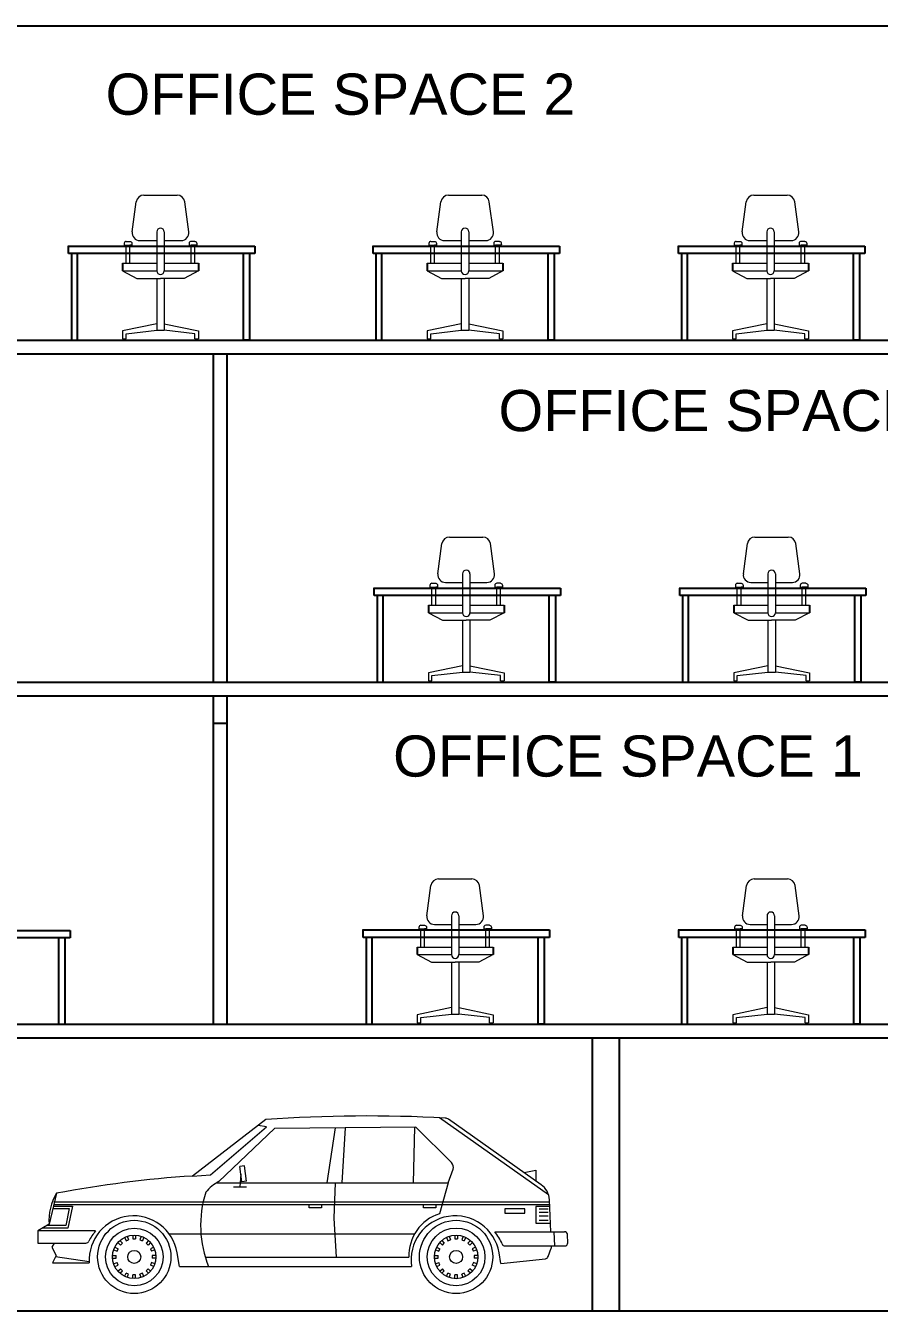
# Model space of a CAD drawing. Header units: millimetres. Extents: x 587797 to 2274247, y 1711 to 439204.
# Drawn here: x 897173 to 906532, y 278373 to 292473 of the extents above; entities that cross this region are included whole.
import ezdxf

# ---------------------------------------------------------------- set-up
doc = ezdxf.new("R2010")
doc.units = ezdxf.units.MM
doc.layers.add('finiture', color=7, linetype='Continuous', lineweight=20)
doc.styles.get("Standard").update_dxf_attribs({"font": 'arial.ttf'})

msp = doc.modelspace()

# ---------------------------------------------------------------- linework, layer by layer
for p, q in [((886650.089, 292472.571, 1025.827), (911635.96, 292472.571, 1025.827)), ((897635.282, 290055.093, 1025.827), (899684.97, 290055.093, 1025.827)), ((897642.752, 289973.338, 1025.827), (897642.752, 290055.093, 1025.827)), ((899684.97, 290055.093, 1025.827), (899684.97, 289973.338, 1025.827)), ((900975.031, 290055.093, 1025.827), (903024.719, 290055.093, 1025.827)), ((900982.501, 289973.338, 1025.827), (900982.501, 290055.093, 1025.827)), ((903024.719, 290055.093, 1025.827), (903024.719, 289973.338, 1025.827)), ((904323.905, 290055.093, 1025.827), (906373.594, 290055.093, 1025.827)), ((904331.375, 289973.338, 1025.827), (904331.375, 290055.093, 1025.827)), ((906373.594, 290055.093, 1025.827), (906373.594, 289973.338, 1025.827)), ((899684.97, 289973.338, 1025.827), (897642.752, 289973.338, 1025.827)), ((897673.079, 289973.338, 1025.827), (897673.079, 289022.571, 1025.827)), ((897739.064, 289022.571, 1025.827), (897739.064, 289973.338, 1025.827)), ((899562.13, 289022.571, 1025.827), (899562.13, 289973.338, 1025.827)), ((899628.115, 289973.338, 1025.827), (899628.115, 289022.571, 1025.827)), ((903024.719, 289973.338, 1025.827), (900982.501, 289973.338, 1025.827)), ((901012.828, 289973.338, 1025.827), (901012.828, 289022.571, 1025.827)), ((901078.813, 289022.571, 1025.827), (901078.813, 289973.338, 1025.827)), ((902901.879, 289022.571, 1025.827), (902901.879, 289973.338, 1025.827)), ((902967.864, 289973.338, 1025.827), (902967.864, 289022.571, 1025.827)), ((906373.594, 289973.338, 1025.827), (904331.375, 289973.338, 1025.827)), ((904361.703, 289973.338, 1025.827), (904361.703, 289022.571, 1025.827)), ((904427.688, 289022.571, 1025.827), (904427.688, 289973.338, 1025.827)), ((906250.754, 289022.571, 1025.827), (906250.754, 289973.338, 1025.827)), ((906316.739, 289973.338, 1025.827), (906316.739, 289022.571, 1025.827)), ((898235.596, 289867.098, 442.155), (898235.596, 289784.097, 442.155)), ((899065.597, 289867.098, 442.155), (899065.597, 289784.097, 442.155)), ((901575.345, 289867.098, 442.155), (901575.345, 289784.097, 442.155)), ((902405.347, 289867.098, 442.155), (902405.347, 289784.097, 442.155)), ((904924.22, 289867.098, 442.155), (904924.22, 289784.097, 442.155)), ((905754.221, 289867.098, 442.155), (905754.221, 289784.097, 442.155)), ((886650.089, 289022.571, 1025.827), (911635.96, 289022.571, 1025.827)), ((897673.079, 289022.571, 1025.827), (897673.079, 289022.571, 1025.827)), ((897673.079, 289022.571, 1025.827), (897739.064, 289022.571, 1025.827)), ((899628.115, 289022.571, 1025.827), (899562.13, 289022.571, 1025.827)), ((899628.115, 289022.571, 1025.827), (899628.115, 289022.571, 1025.827)), ((901012.828, 289022.571, 1025.827), (901012.828, 289022.571, 1025.827)), ((901012.828, 289022.571, 1025.827), (901078.813, 289022.571, 1025.827)), ((902967.864, 289022.571, 1025.827), (902901.879, 289022.571, 1025.827)), ((902967.864, 289022.571, 1025.827), (902967.864, 289022.571, 1025.827)), ((904361.703, 289022.571, 1025.827), (904361.703, 289022.571, 1025.827)), ((904361.703, 289022.571, 1025.827), (904427.688, 289022.571, 1025.827)), ((906316.739, 289022.571, 1025.827), (906250.754, 289022.571, 1025.827)), ((906316.739, 289022.571, 1025.827), (906316.739, 289022.571, 1025.827)), ((886650.089, 288872.571, 1025.827), (911635.96, 288872.571, 1025.827)), ((899231.645, 285272.571, 1025.827), (899231.645, 288872.571, 1025.827)), ((899381.645, 285272.571, 1025.827), (899381.645, 288872.571, 1025.827)), ((900987.176, 286305.093, 1025.827), (903036.864, 286305.093, 1025.827)), ((900994.646, 286223.338, 1025.827), (900994.646, 286305.093, 1025.827)), ((903036.864, 286305.093, 1025.827), (903036.864, 286223.338, 1025.827)), ((904336.051, 286305.093, 1025.827), (906385.739, 286305.093, 1025.827)), ((904343.521, 286223.338, 1025.827), (904343.521, 286305.093, 1025.827)), ((906385.739, 286305.093, 1025.827), (906385.739, 286223.338, 1025.827)), ((903036.864, 286223.338, 1025.827), (900994.646, 286223.338, 1025.827)), ((901024.973, 286223.338, 1025.827), (901024.973, 285272.571, 1025.827)), ((901090.958, 285272.571, 1025.827), (901090.958, 286223.338, 1025.827)), ((901587.491, 286117.098, 442.155), (901587.491, 286034.097, 442.155)), ((902417.492, 286117.098, 442.155), (902417.492, 286034.097, 442.155)), ((902914.024, 285272.571, 1025.827), (902914.024, 286223.338, 1025.827)), ((902980.009, 286223.338, 1025.827), (902980.009, 285272.571, 1025.827)), ((906385.739, 286223.338, 1025.827), (904343.521, 286223.338, 1025.827)), ((904373.848, 286223.338, 1025.827), (904373.848, 285272.571, 1025.827)), ((904439.833, 285272.571, 1025.827), (904439.833, 286223.338, 1025.827)), ((904936.365, 286117.098, 442.155), (904936.365, 286034.097, 442.155)), ((905766.367, 286117.098, 442.155), (905766.367, 286034.097, 442.155)), ((906262.899, 285272.571, 1025.827), (906262.899, 286223.338, 1025.827)), ((906328.884, 286223.338, 1025.827), (906328.884, 285272.571, 1025.827)), ((886650.089, 285272.571, 1025.827), (911635.96, 285272.571, 1025.827)), ((901024.973, 285272.571, 1025.827), (901024.973, 285272.571, 1025.827)), ((901024.973, 285272.571, 1025.827), (901090.958, 285272.571, 1025.827)), ((902980.009, 285272.571, 1025.827), (902914.024, 285272.571, 1025.827)), ((902980.009, 285272.571, 1025.827), (902980.009, 285272.571, 1025.827)), ((904373.848, 285272.571, 1025.827), (904373.848, 285272.571, 1025.827)), ((904373.848, 285272.571, 1025.827), (904439.833, 285272.571, 1025.827)), ((906328.884, 285272.571, 1025.827), (906262.899, 285272.571, 1025.827)), ((906328.884, 285272.571, 1025.827), (906328.884, 285272.571, 1025.827)), ((896635.96, 285122.571, 1025.827), (911635.96, 285122.571, 1025.827)), ((899231.645, 281522.571, 1025.827), (899231.645, 285122.571, 1025.827)), ((899381.645, 281522.571, 1025.827), (899381.645, 285122.571, 1025.827)), ((899231.645, 284822.571, 1025.827), (899381.645, 284822.571, 1025.827)), ((895609.23, 282550.265, 583.672), (897658.919, 282550.265, 583.672)), ((897658.919, 282468.509, 583.672), (895616.7, 282468.509, 583.672)), ((897536.079, 281517.743, 583.672), (897536.079, 282468.509, 583.672)), ((897602.064, 282468.509, 583.672), (897602.064, 281517.743, 583.672)), ((897658.919, 282550.265, 583.672), (897658.919, 282468.509, 583.672)), ((900866.102, 282555.093, 1025.827), (902915.791, 282555.093, 1025.827)), ((900873.572, 282473.338, 1025.827), (900873.572, 282555.093, 1025.827)), ((902915.791, 282473.338, 1025.827), (900873.572, 282473.338, 1025.827)), ((900903.899, 282473.338, 1025.827), (900903.899, 281522.571, 1025.827)), ((900969.885, 281522.571, 1025.827), (900969.885, 282473.338, 1025.827)), ((902792.95, 281522.571, 1025.827), (902792.95, 282473.338, 1025.827)), ((902858.935, 282473.338, 1025.827), (902858.935, 281522.571, 1025.827)), ((902915.791, 282555.093, 1025.827), (902915.791, 282473.338, 1025.827)), ((904327.027, 282555.093, 1025.827), (906376.716, 282555.093, 1025.827)), ((904334.497, 282473.338, 1025.827), (904334.497, 282555.093, 1025.827)), ((906376.716, 282473.338, 1025.827), (904334.497, 282473.338, 1025.827)), ((904364.825, 282473.338, 1025.827), (904364.825, 281522.571, 1025.827)), ((904430.81, 281522.571, 1025.827), (904430.81, 282473.338, 1025.827)), ((906253.875, 281522.571, 1025.827), (906253.875, 282473.338, 1025.827)), ((906319.861, 282473.338, 1025.827), (906319.861, 281522.571, 1025.827)), ((906376.716, 282555.093, 1025.827), (906376.716, 282473.338, 1025.827)), ((901466.417, 282367.098, 442.155), (901466.417, 282284.097, 442.155)), ((902296.418, 282367.098, 442.155), (902296.418, 282284.097, 442.155)), ((904927.342, 282367.098, 442.155), (904927.342, 282284.097, 442.155)), ((905757.343, 282367.098, 442.155), (905757.343, 282284.097, 442.155)), ((863015.96, 281522.571, 1025.827), (954555.96, 281522.571, 1025.827)), ((897602.064, 281517.743, 583.672), (897536.079, 281517.743, 583.672)), ((897602.064, 281517.743, 583.672), (897602.064, 281517.743, 583.672)), ((900903.899, 281522.571, 1025.827), (900903.899, 281522.571, 1025.827)), ((900903.899, 281522.571, 1025.827), (900969.885, 281522.571, 1025.827)), ((902858.935, 281522.571, 1025.827), (902792.95, 281522.571, 1025.827)), ((902858.935, 281522.571, 1025.827), (902858.935, 281522.571, 1025.827)), ((904364.825, 281522.571, 1025.827), (904364.825, 281522.571, 1025.827)), ((904364.825, 281522.571, 1025.827), (904430.81, 281522.571, 1025.827)), ((906319.861, 281522.571, 1025.827), (906253.875, 281522.571, 1025.827)), ((906319.861, 281522.571, 1025.827), (906319.861, 281522.571, 1025.827)), ((896684.062, 281372.571, 1025.827), (924384.062, 281372.571, 1025.827)), ((896684.062, 281372.571, 1025.827), (924384.062, 281372.571, 1025.827)), ((903384.062, 281372.571), (903384.062, 278372.571, 1025.827)), ((903684.062, 278372.571, 1025.827), (903684.062, 281372.571)), ((954785.96, 278372.571, 1025.827), (862704.517, 278372.571, 1025.827))]:
    msp.add_line(p, q)
at = {"layer": 'finiture', "linetype": 'Continuous'}
for p, q in [((898467.331, 290614.099, 442.155), (898833.862, 290614.099, 442.155)), ((901807.081, 290614.099, 442.155), (902173.611, 290614.099, 442.155)), ((905155.955, 290614.099, 442.155), (905522.486, 290614.099, 442.155)), ((898340.706, 290210.09, 442.155), (898385.062, 290542.09, 442.155)), ((898960.488, 290210.09, 442.155), (898916.131, 290542.09, 442.155)), ((901680.455, 290210.09, 442.155), (901724.811, 290542.09, 442.155)), ((902300.237, 290210.09, 442.155), (902255.88, 290542.09, 442.155)), ((905029.33, 290210.09, 442.155), (905073.686, 290542.09, 442.155)), ((905649.112, 290210.09, 442.155), (905604.755, 290542.09, 442.155)), ((898609.097, 290210.09, 442.155), (898609.097, 289784.097, 442.155)), ((898692.097, 290210.09, 442.155), (898692.097, 289784.097, 442.155)), ((901948.846, 290210.09, 442.155), (901948.846, 289784.097, 442.155)), ((902031.846, 290210.09, 442.155), (902031.846, 289784.097, 442.155)), ((905297.721, 290210.09, 442.155), (905297.721, 289784.097, 442.155)), ((905380.721, 290210.09, 442.155), (905380.721, 289784.097, 442.155)), ((898253.376, 290065.838, 442.155), (898315.853, 290065.838, 442.155)), ((898274.353, 290107.339, 442.155), (898315.853, 290107.339, 442.155)), ((898274.353, 289867.098, 442.155), (898274.353, 290065.838, 442.155)), ((898315.853, 289867.098, 442.155), (898315.853, 290065.838, 442.155)), ((898336.829, 290065.838, 442.155), (898315.853, 290065.838, 442.155)), ((898422.975, 290116.098, 442.155), (898609.097, 290116.098, 442.155)), ((898692.097, 290116.098, 442.155), (898878.219, 290116.098, 442.155)), ((898964.364, 290065.838, 442.155), (898985.341, 290065.838, 442.155)), ((899026.841, 290107.339, 442.155), (898985.341, 290107.339, 442.155)), ((899047.818, 290065.838, 442.155), (898985.341, 290065.838, 442.155)), ((898985.341, 289867.098, 442.155), (898985.341, 290065.838, 442.155)), ((899026.841, 289867.098, 442.155), (899026.841, 290065.838, 442.155)), ((901593.125, 290065.838, 442.155), (901655.602, 290065.838, 442.155)), ((901614.102, 290107.339, 442.155), (901655.602, 290107.339, 442.155)), ((901614.102, 289867.098, 442.155), (901614.102, 290065.838, 442.155)), ((901655.602, 289867.098, 442.155), (901655.602, 290065.838, 442.155)), ((901676.579, 290065.838, 442.155), (901655.602, 290065.838, 442.155)), ((901762.724, 290116.098, 442.155), (901948.846, 290116.098, 442.155)), ((902031.846, 290116.098, 442.155), (902217.968, 290116.098, 442.155)), ((902304.113, 290065.838, 442.155), (902325.09, 290065.838, 442.155)), ((902366.59, 290107.339, 442.155), (902325.09, 290107.339, 442.155)), ((902387.567, 290065.838, 442.155), (902325.09, 290065.838, 442.155)), ((902325.09, 289867.098, 442.155), (902325.09, 290065.838, 442.155)), ((902366.59, 289867.098, 442.155), (902366.59, 290065.838, 442.155)), ((904942, 290065.838, 442.155), (905004.476, 290065.838, 442.155)), ((904962.976, 290107.339, 442.155), (905004.476, 290107.339, 442.155)), ((904962.976, 289867.098, 442.155), (904962.976, 290065.838, 442.155)), ((905004.476, 289867.098, 442.155), (905004.476, 290065.838, 442.155)), ((905025.453, 290065.838, 442.155), (905004.476, 290065.838, 442.155)), ((905111.599, 290116.098, 442.155), (905297.721, 290116.098, 442.155)), ((905380.721, 290116.098, 442.155), (905566.843, 290116.098, 442.155)), ((905652.988, 290065.838, 442.155), (905673.965, 290065.838, 442.155)), ((905715.465, 290107.339, 442.155), (905673.965, 290107.339, 442.155)), ((905736.442, 290065.838, 442.155), (905673.965, 290065.838, 442.155)), ((905673.965, 289867.098, 442.155), (905673.965, 290065.838, 442.155)), ((905715.465, 289867.098, 442.155), (905715.465, 290065.838, 442.155)), ((898235.596, 289867.098, 442.155), (898609.097, 289867.098, 442.155)), ((898235.596, 289784.097, 442.155), (898392.014, 289701.666, 442.155)), ((898235.596, 289784.097, 442.155), (898609.097, 289784.097, 442.155)), ((898692.097, 289867.098, 442.155), (899065.597, 289867.098, 442.155)), ((898692.097, 289784.097, 442.155), (899065.597, 289784.097, 442.155)), ((899065.597, 289784.097, 442.155), (898909.179, 289701.666, 442.155)), ((901575.345, 289867.098, 442.155), (901948.846, 289867.098, 442.155)), ((901575.345, 289784.097, 442.155), (901731.763, 289701.666, 442.155)), ((901575.345, 289784.097, 442.155), (901948.846, 289784.097, 442.155)), ((902031.846, 289867.098, 442.155), (902405.347, 289867.098, 442.155)), ((902031.846, 289784.097, 442.155), (902405.347, 289784.097, 442.155)), ((902405.347, 289784.097, 442.155), (902248.928, 289701.666, 442.155)), ((904924.22, 289867.098, 442.155), (905297.721, 289867.098, 442.155)), ((904924.22, 289784.097, 442.155), (905080.638, 289701.666, 442.155)), ((904924.22, 289784.097, 442.155), (905297.721, 289784.097, 442.155)), ((905380.721, 289867.098, 442.155), (905754.221, 289867.098, 442.155)), ((905380.721, 289784.097, 442.155), (905754.221, 289784.097, 442.155)), ((905754.221, 289784.097, 442.155), (905597.803, 289701.666, 442.155)), ((898392.014, 289701.666, 442.155), (898650.597, 289701.666, 442.155)), ((898609.097, 289701.666, 442.155), (898609.097, 289131.77, 442.155)), ((898909.179, 289701.666, 442.155), (898650.597, 289701.666, 442.155)), ((898692.097, 289701.666, 442.155), (898692.097, 289131.77, 442.155)), ((901731.763, 289701.666, 442.155), (901990.346, 289701.666, 442.155)), ((901948.846, 289701.666, 442.155), (901948.846, 289131.77, 442.155)), ((902248.928, 289701.666, 442.155), (901990.346, 289701.666, 442.155)), ((902031.846, 289701.666, 442.155), (902031.846, 289131.77, 442.155)), ((905080.638, 289701.666, 442.155), (905339.221, 289701.666, 442.155)), ((905297.721, 289701.666, 442.155), (905297.721, 289131.77, 442.155)), ((905597.803, 289701.666, 442.155), (905339.221, 289701.666, 442.155)), ((905380.721, 289701.666, 442.155), (905380.721, 289131.77, 442.155)), ((898609.097, 289203.44, 442.155), (898235.596, 289125.255, 442.155)), ((898692.097, 289203.44, 442.155), (899065.597, 289125.255, 442.155)), ((901948.846, 289203.44, 442.155), (901575.345, 289125.255, 442.155)), ((902031.846, 289203.44, 442.155), (902405.347, 289125.255, 442.155)), ((905297.721, 289203.44, 442.155), (904924.22, 289125.255, 442.155)), ((905380.721, 289203.44, 442.155), (905754.221, 289125.255, 442.155)), ((898235.596, 289125.255, 442.155), (898235.596, 289037.096, 442.155)), ((898273.549, 289094.85, 442.155), (898609.097, 289131.77, 442.155)), ((898273.549, 289037.096, 442.155), (898273.549, 289094.85, 442.155)), ((898609.097, 289131.77, 442.155), (898692.097, 289131.77, 442.155)), ((899027.645, 289094.85, 442.155), (898692.097, 289131.77, 442.155)), ((899027.645, 289037.096, 442.155), (899027.645, 289094.85, 442.155)), ((899065.597, 289125.255, 442.155), (899065.597, 289037.096, 442.155)), ((901575.345, 289125.255, 442.155), (901575.345, 289037.096, 442.155)), ((901613.298, 289094.85, 442.155), (901948.846, 289131.77, 442.155)), ((901613.298, 289037.096, 442.155), (901613.298, 289094.85, 442.155)), ((901948.846, 289131.77, 442.155), (902031.846, 289131.77, 442.155)), ((902367.394, 289094.85, 442.155), (902031.846, 289131.77, 442.155)), ((902367.394, 289037.096, 442.155), (902367.394, 289094.85, 442.155)), ((902405.347, 289125.255, 442.155), (902405.347, 289037.096, 442.155)), ((904924.22, 289125.255, 442.155), (904924.22, 289037.096, 442.155)), ((904962.173, 289094.85, 442.155), (905297.721, 289131.77, 442.155)), ((904962.173, 289037.096, 442.155), (904962.173, 289094.85, 442.155)), ((905297.721, 289131.77, 442.155), (905380.721, 289131.77, 442.155)), ((905716.269, 289094.85, 442.155), (905380.721, 289131.77, 442.155)), ((905716.269, 289037.096, 442.155), (905716.269, 289094.85, 442.155)), ((905754.221, 289125.255, 442.155), (905754.221, 289037.096, 442.155)), ((898235.596, 289037.096, 442.155), (898273.549, 289037.096, 442.155)), ((899027.645, 289037.096, 442.155), (899065.597, 289037.096, 442.155)), ((901575.345, 289037.096, 442.155), (901613.298, 289037.096, 442.155)), ((902367.394, 289037.096, 442.155), (902405.347, 289037.096, 442.155)), ((904924.22, 289037.096, 442.155), (904962.173, 289037.096, 442.155)), ((905716.269, 289037.096, 442.155), (905754.221, 289037.096, 442.155)), ((901819.226, 286864.099, 442.155), (902185.757, 286864.099, 442.155)), ((905168.101, 286864.099, 442.155), (905534.631, 286864.099, 442.155)), ((901692.6, 286460.09, 442.155), (901736.957, 286792.09, 442.155)), ((902312.382, 286460.09, 442.155), (902268.026, 286792.09, 442.155)), ((905041.475, 286460.09, 442.155), (905085.831, 286792.09, 442.155)), ((905661.257, 286460.09, 442.155), (905616.9, 286792.09, 442.155)), ((901960.991, 286460.09, 442.155), (901960.991, 286034.097, 442.155)), ((902043.991, 286460.09, 442.155), (902043.991, 286034.097, 442.155)), ((905309.866, 286460.09, 442.155), (905309.866, 286034.097, 442.155)), ((905392.866, 286460.09, 442.155), (905392.866, 286034.097, 442.155)), ((901605.27, 286315.838, 442.155), (901667.747, 286315.838, 442.155)), ((901626.247, 286357.339, 442.155), (901667.747, 286357.339, 442.155)), ((901626.247, 286117.098, 442.155), (901626.247, 286315.838, 442.155)), ((901667.747, 286117.098, 442.155), (901667.747, 286315.838, 442.155)), ((901688.724, 286315.838, 442.155), (901667.747, 286315.838, 442.155)), ((901774.869, 286366.098, 442.155), (901960.991, 286366.098, 442.155)), ((902043.991, 286366.098, 442.155), (902230.113, 286366.098, 442.155)), ((902316.259, 286315.838, 442.155), (902337.235, 286315.838, 442.155)), ((902378.735, 286357.339, 442.155), (902337.235, 286357.339, 442.155)), ((902399.712, 286315.838, 442.155), (902337.235, 286315.838, 442.155)), ((902337.235, 286117.098, 442.155), (902337.235, 286315.838, 442.155)), ((902378.735, 286117.098, 442.155), (902378.735, 286315.838, 442.155)), ((904954.145, 286315.838, 442.155), (905016.622, 286315.838, 442.155)), ((904975.122, 286357.339, 442.155), (905016.622, 286357.339, 442.155)), ((904975.122, 286117.098, 442.155), (904975.122, 286315.838, 442.155)), ((905016.622, 286117.098, 442.155), (905016.622, 286315.838, 442.155)), ((905037.599, 286315.838, 442.155), (905016.622, 286315.838, 442.155)), ((905123.744, 286366.098, 442.155), (905309.866, 286366.098, 442.155)), ((905392.866, 286366.098, 442.155), (905578.988, 286366.098, 442.155)), ((905665.133, 286315.838, 442.155), (905686.11, 286315.838, 442.155)), ((905727.61, 286357.339, 442.155), (905686.11, 286357.339, 442.155)), ((905748.587, 286315.838, 442.155), (905686.11, 286315.838, 442.155)), ((905686.11, 286117.098, 442.155), (905686.11, 286315.838, 442.155)), ((905727.61, 286117.098, 442.155), (905727.61, 286315.838, 442.155)), ((901587.491, 286117.098, 442.155), (901960.991, 286117.098, 442.155)), ((902043.991, 286117.098, 442.155), (902417.492, 286117.098, 442.155)), ((904936.365, 286117.098, 442.155), (905309.866, 286117.098, 442.155)), ((905392.866, 286117.098, 442.155), (905766.367, 286117.098, 442.155)), ((901587.491, 286034.097, 442.155), (901743.909, 285951.666, 442.155)), ((901587.491, 286034.097, 442.155), (901960.991, 286034.097, 442.155)), ((901743.909, 285951.666, 442.155), (902002.491, 285951.666, 442.155)), ((901960.991, 285951.666, 442.155), (901960.991, 285381.77, 442.155)), ((902261.074, 285951.666, 442.155), (902002.491, 285951.666, 442.155)), ((902043.991, 286034.097, 442.155), (902417.492, 286034.097, 442.155)), ((902043.991, 285951.666, 442.155), (902043.991, 285381.77, 442.155)), ((902417.492, 286034.097, 442.155), (902261.074, 285951.666, 442.155)), ((904936.365, 286034.097, 442.155), (905092.783, 285951.666, 442.155)), ((904936.365, 286034.097, 442.155), (905309.866, 286034.097, 442.155)), ((905092.783, 285951.666, 442.155), (905351.366, 285951.666, 442.155)), ((905309.866, 285951.666, 442.155), (905309.866, 285381.77, 442.155)), ((905609.948, 285951.666, 442.155), (905351.366, 285951.666, 442.155)), ((905392.866, 286034.097, 442.155), (905766.367, 286034.097, 442.155)), ((905392.866, 285951.666, 442.155), (905392.866, 285381.77, 442.155)), ((905766.367, 286034.097, 442.155), (905609.948, 285951.666, 442.155)), ((901960.991, 285453.44, 442.155), (901587.491, 285375.255, 442.155)), ((902043.991, 285453.44, 442.155), (902417.492, 285375.255, 442.155)), ((905309.866, 285453.44, 442.155), (904936.365, 285375.255, 442.155)), ((905392.866, 285453.44, 442.155), (905766.367, 285375.255, 442.155)), ((901587.491, 285375.255, 442.155), (901587.491, 285287.096, 442.155)), ((901587.491, 285287.096, 442.155), (901625.443, 285287.096, 442.155)), ((901625.443, 285344.85, 442.155), (901960.991, 285381.77, 442.155)), ((901625.443, 285287.096, 442.155), (901625.443, 285344.85, 442.155)), ((901960.991, 285381.77, 442.155), (902043.991, 285381.77, 442.155)), ((902379.539, 285344.85, 442.155), (902043.991, 285381.77, 442.155)), ((902379.539, 285287.096, 442.155), (902379.539, 285344.85, 442.155)), ((902379.539, 285287.096, 442.155), (902417.492, 285287.096, 442.155)), ((902417.492, 285375.255, 442.155), (902417.492, 285287.096, 442.155)), ((904936.365, 285375.255, 442.155), (904936.365, 285287.096, 442.155)), ((904936.365, 285287.096, 442.155), (904974.318, 285287.096, 442.155)), ((904974.318, 285344.85, 442.155), (905309.866, 285381.77, 442.155)), ((904974.318, 285287.096, 442.155), (904974.318, 285344.85, 442.155)), ((905309.866, 285381.77, 442.155), (905392.866, 285381.77, 442.155)), ((905728.414, 285344.85, 442.155), (905392.866, 285381.77, 442.155)), ((905728.414, 285287.096, 442.155), (905728.414, 285344.85, 442.155)), ((905728.414, 285287.096, 442.155), (905766.367, 285287.096, 442.155)), ((905766.367, 285375.255, 442.155), (905766.367, 285287.096, 442.155)), ((901571.526, 282710.09, 442.155), (901615.883, 283042.09, 442.155)), ((901698.152, 283114.099, 442.155), (902064.683, 283114.099, 442.155)), ((902191.308, 282710.09, 442.155), (902146.952, 283042.09, 442.155)), ((905032.451, 282710.09, 442.155), (905076.808, 283042.09, 442.155)), ((905159.077, 283114.099, 442.155), (905525.608, 283114.099, 442.155)), ((905652.234, 282710.09, 442.155), (905607.877, 283042.09, 442.155)), ((901839.917, 282710.09, 442.155), (901839.917, 282284.097, 442.155)), ((901922.918, 282710.09, 442.155), (901922.918, 282284.097, 442.155)), ((905300.842, 282710.09, 442.155), (905300.842, 282284.097, 442.155)), ((905383.843, 282710.09, 442.155), (905383.843, 282284.097, 442.155)), ((901484.196, 282565.838, 442.155), (901546.673, 282565.838, 442.155)), ((901505.173, 282607.339, 442.155), (901546.673, 282607.339, 442.155)), ((901505.173, 282367.098, 442.155), (901505.173, 282565.838, 442.155)), ((901546.673, 282367.098, 442.155), (901546.673, 282565.838, 442.155)), ((901567.65, 282565.838, 442.155), (901546.673, 282565.838, 442.155)), ((901653.796, 282616.098, 442.155), (901839.917, 282616.098, 442.155)), ((901922.918, 282616.098, 442.155), (902109.039, 282616.098, 442.155)), ((902195.185, 282565.838, 442.155), (902216.162, 282565.838, 442.155)), ((902257.662, 282607.339, 442.155), (902216.162, 282607.339, 442.155)), ((902278.638, 282565.838, 442.155), (902216.162, 282565.838, 442.155)), ((902216.162, 282367.098, 442.155), (902216.162, 282565.838, 442.155)), ((902257.662, 282367.098, 442.155), (902257.662, 282565.838, 442.155)), ((904945.121, 282565.838, 442.155), (905007.598, 282565.838, 442.155)), ((904966.098, 282607.339, 442.155), (905007.598, 282607.339, 442.155)), ((904966.098, 282367.098, 442.155), (904966.098, 282565.838, 442.155)), ((905007.598, 282367.098, 442.155), (905007.598, 282565.838, 442.155)), ((905028.575, 282565.838, 442.155), (905007.598, 282565.838, 442.155)), ((905114.721, 282616.098, 442.155), (905300.842, 282616.098, 442.155)), ((905383.843, 282616.098, 442.155), (905569.964, 282616.098, 442.155)), ((905656.11, 282565.838, 442.155), (905677.087, 282565.838, 442.155)), ((905718.587, 282607.339, 442.155), (905677.087, 282607.339, 442.155)), ((905739.564, 282565.838, 442.155), (905677.087, 282565.838, 442.155)), ((905677.087, 282367.098, 442.155), (905677.087, 282565.838, 442.155)), ((905718.587, 282367.098, 442.155), (905718.587, 282565.838, 442.155)), ((901466.417, 282367.098, 442.155), (901839.917, 282367.098, 442.155)), ((901466.417, 282284.097, 442.155), (901622.835, 282201.666, 442.155)), ((901466.417, 282284.097, 442.155), (901839.917, 282284.097, 442.155)), ((901922.918, 282367.098, 442.155), (902296.418, 282367.098, 442.155)), ((901922.918, 282284.097, 442.155), (902296.418, 282284.097, 442.155)), ((902296.418, 282284.097, 442.155), (902140, 282201.666, 442.155)), ((904927.342, 282367.098, 442.155), (905300.842, 282367.098, 442.155)), ((904927.342, 282284.097, 442.155), (905083.76, 282201.666, 442.155)), ((904927.342, 282284.097, 442.155), (905300.842, 282284.097, 442.155)), ((905383.843, 282367.098, 442.155), (905757.343, 282367.098, 442.155)), ((905383.843, 282284.097, 442.155), (905757.343, 282284.097, 442.155)), ((905757.343, 282284.097, 442.155), (905600.925, 282201.666, 442.155)), ((901622.835, 282201.666, 442.155), (901881.417, 282201.666, 442.155)), ((901839.917, 282201.666, 442.155), (901839.917, 281631.77, 442.155)), ((902140, 282201.666, 442.155), (901881.417, 282201.666, 442.155)), ((901922.918, 282201.666, 442.155), (901922.918, 281631.77, 442.155)), ((905083.76, 282201.666, 442.155), (905342.343, 282201.666, 442.155)), ((905300.842, 282201.666, 442.155), (905300.842, 281631.77, 442.155)), ((905600.925, 282201.666, 442.155), (905342.343, 282201.666, 442.155)), ((905383.843, 282201.666, 442.155), (905383.843, 281631.77, 442.155)), ((901839.917, 281703.44, 442.155), (901466.417, 281625.255, 442.155)), ((901466.417, 281625.255, 442.155), (901466.417, 281537.096, 442.155)), ((901504.369, 281594.85, 442.155), (901839.917, 281631.77, 442.155)), ((901504.369, 281537.096, 442.155), (901504.369, 281594.85, 442.155)), ((901839.917, 281631.77, 442.155), (901922.918, 281631.77, 442.155)), ((901922.918, 281703.44, 442.155), (902296.418, 281625.255, 442.155)), ((902258.466, 281594.85, 442.155), (901922.918, 281631.77, 442.155)), ((902258.466, 281537.096, 442.155), (902258.466, 281594.85, 442.155)), ((902296.418, 281625.255, 442.155), (902296.418, 281537.096, 442.155)), ((905300.842, 281703.44, 442.155), (904927.342, 281625.255, 442.155)), ((904927.342, 281625.255, 442.155), (904927.342, 281537.096, 442.155)), ((904965.294, 281594.85, 442.155), (905300.842, 281631.77, 442.155)), ((904965.294, 281537.096, 442.155), (904965.294, 281594.85, 442.155)), ((905300.842, 281631.77, 442.155), (905383.843, 281631.77, 442.155)), ((905383.843, 281703.44, 442.155), (905757.343, 281625.255, 442.155)), ((905719.391, 281594.85, 442.155), (905383.843, 281631.77, 442.155)), ((905719.391, 281537.096, 442.155), (905719.391, 281594.85, 442.155)), ((905757.343, 281625.255, 442.155), (905757.343, 281537.096, 442.155)), ((901466.417, 281537.096, 442.155), (901504.369, 281537.096, 442.155)), ((902258.466, 281537.096, 442.155), (902296.418, 281537.096, 442.155)), ((904927.342, 281537.096, 442.155), (904965.294, 281537.096, 442.155)), ((905719.391, 281537.096, 442.155), (905757.343, 281537.096, 442.155))]:
    msp.add_line(p, q, dxfattribs=at)
at = {"layer": 'finiture'}
for p, q in [((899805.576, 280474.823), (899002.211, 279856.214)), ((902905.139, 279649.722), (901709.656, 280495.255)), ((902824.281, 279761.01), (901809.641, 280478.735)), ((899198.27, 279870.995), (899811.662, 280396.138)), ((899899.476, 280377.445), (899290.866, 279795.353)), ((899811.662, 280396.138), (899720.805, 280409.615)), ((901450.562, 280391.356), (899899.476, 280377.445)), ((900566.338, 280383.531), (900475.047, 279781.877)), ((900676.323, 280384.401), (900637.633, 279781.877)), ((901435.346, 280391.356), (901420.566, 279781.877)), ((901840.941, 280004.02), (901450.562, 280391.356)), ((899572.131, 279968.807), (899519.529, 279961.852)), ((899542.135, 279794.049), (899519.529, 279961.852)), ((899594.301, 279801.005), (899572.131, 279968.807)), ((901806.598, 279781.877), (901857.896, 279930.117)), ((902636.916, 279893.6), (902764.29, 279921.423)), ((902764.29, 279921.423), (902764.724, 279803.178)), ((899002.211, 279856.214), (899198.27, 279870.995)), ((899266.956, 279781.877), (901806.598, 279781.877)), ((899530.832, 279877.95), (899522.138, 279737.101)), ((899594.301, 279801.005), (899542.135, 279794.049)), ((900566.773, 279781.877), (900549.819, 279394.106)), ((901806.598, 279781.877), (901708.786, 279442.36)), ((902764.724, 279809.265), (902764.724, 279809.265)), ((897510.682, 279666.676), (897429.824, 279327.158)), ((899451.713, 279737.101), (899592.562, 279737.101)), ((897471.557, 279501.482), (897649.358, 279501.482)), ((897477.208, 279525.391), (897684.136, 279525.391)), ((897481.99, 279571.472), (902915.573, 279571.472)), ((897481.99, 279545.389), (902916.877, 279545.389)), ((897649.358, 279501.482), (897611.537, 279314.552)), ((897684.136, 279525.391), (897635.881, 279283.252)), ((900281.596, 279505.829), (900281.596, 279545.389)), ((900414.186, 279505.829), (900281.596, 279505.829)), ((900414.186, 279545.389), (900414.186, 279505.829)), ((901535.767, 279505.829), (901535.767, 279545.389)), ((901667.922, 279505.829), (901535.767, 279505.829)), ((901667.922, 279545.389), (901667.922, 279505.829)), ((902645.611, 279494.961), (902427.815, 279494.961)), ((902427.815, 279494.961), (902427.815, 279448.446)), ((902646.045, 279448.446), (902645.611, 279494.961)), ((902766.463, 279522.783), (902766.463, 279340.635)), ((902917.746, 279522.783), (902766.463, 279522.783)), ((902800.806, 279494.961), (902900.792, 279494.961)), ((902929.918, 279245.431), (902914.269, 279596.251)), ((897429.824, 279327.158), (897305.928, 279253.256)), ((900549.819, 279394.106), (900575.902, 278964.601)), ((902427.815, 279448.446), (902646.045, 279448.446)), ((902766.463, 279340.635), (902926.006, 279340.635)), ((902800.806, 279458.879), (902900.792, 279458.879)), ((902800.806, 279418.45), (902900.792, 279418.45)), ((902800.806, 279372.804), (902900.792, 279372.804)), ((897939.317, 279253.256), (897305.928, 279253.256)), ((897305.928, 279253.256), (897305.928, 279120.666)), ((897635.881, 279283.252), (897356.79, 279283.252)), ((897611.537, 279314.552), (897408.957, 279314.552)), ((898257.533, 279183.7), (898272.748, 279146.749)), ((898285.355, 279195.003), (898300.57, 279158.052)), ((898347.52, 279207.61), (898347.52, 279167.616)), ((898377.951, 279207.61), (898377.951, 279167.616)), ((898440.116, 279195.003), (898424.466, 279158.052)), ((898467.938, 279183.7), (898452.723, 279146.749)), ((898744.421, 279223.695), (901438.389, 279223.695)), ((901786.601, 279183.7), (901801.817, 279146.749)), ((901814.423, 279195.003), (901830.073, 279158.052)), ((901876.589, 279207.61), (901876.589, 279167.616)), ((901907.019, 279207.61), (901907.019, 279167.616)), ((901969.184, 279195.003), (901953.969, 279158.052)), ((901997.006, 279183.7), (901981.791, 279146.749)), ((902316.092, 279245.431), (903079.028, 279245.431)), ((902973.391, 279088.931), (902966.435, 279245.431)), ((903116.414, 279125.013), (903114.675, 279210.218)), ((897305.928, 279120.666), (897833.68, 279120.666)), ((897482.86, 279120.666), (897458.515, 279075.455)), ((897458.515, 279075.455), (897505.9, 278984.598)), ((898136.681, 279046.328), (898173.632, 279031.113)), ((898148.418, 279074.151), (898185.369, 279058.935)), ((898173.632, 279031.113), (898185.369, 279058.935)), ((898183.63, 279127.187), (898211.887, 279098.93)), ((898204.932, 279148.488), (898233.189, 279120.231)), ((898211.887, 279098.93), (898233.189, 279120.231)), ((898272.748, 279146.749), (898300.57, 279158.052)), ((898347.52, 279167.616), (898377.951, 279167.616)), ((898424.466, 279158.052), (898452.723, 279146.749)), ((898520.539, 279148.488), (898492.283, 279120.231)), ((898492.283, 279120.231), (898513.584, 279098.93)), ((898541.841, 279127.187), (898513.584, 279098.93)), ((898577.053, 279074.151), (898540.102, 279058.935)), ((898540.102, 279058.935), (898551.839, 279031.113)), ((898588.791, 279046.328), (898551.839, 279031.113)), ((901665.749, 279046.328), (901702.7, 279031.113)), ((901677.486, 279074.151), (901714.437, 279058.935)), ((901702.7, 279031.113), (901714.437, 279058.935)), ((901712.699, 279127.187), (901740.956, 279098.93)), ((901734, 279148.488), (901762.257, 279120.231)), ((901740.956, 279098.93), (901762.257, 279120.231)), ((901801.817, 279146.749), (901830.073, 279158.052)), ((901876.589, 279167.616), (901907.019, 279167.616)), ((901953.969, 279158.052), (901981.791, 279146.749)), ((902049.608, 279148.488), (902021.351, 279120.231)), ((902021.351, 279120.231), (902042.652, 279098.93)), ((902071.344, 279127.187), (902042.652, 279098.93)), ((902106.121, 279074.151), (902069.17, 279058.935)), ((902069.17, 279058.935), (902080.908, 279031.113)), ((902117.859, 279046.328), (902080.908, 279031.113)), ((902428.685, 279088.931), (903080.767, 279088.931)), ((902900.357, 278971.991), (902935.135, 279063.283)), ((902937.309, 279077.628), (902936.874, 279088.931)), ((897505.9, 278984.598), (897468.079, 278905.044)), ((897468.079, 278905.044), (897869.762, 278905.044)), ((897869.327, 278914.608), (897498.51, 278968.948)), ((898124.508, 278984.163), (898164.503, 278984.163)), ((898124.508, 278954.168), (898164.503, 278954.168)), ((898136.681, 278892.002), (898173.632, 278907.218)), ((898164.503, 278954.168), (898164.503, 278984.163)), ((898185.369, 278879.395), (898173.632, 278907.218)), ((898551.839, 278907.218), (898540.102, 278879.395)), ((898588.791, 278892.002), (898551.839, 278907.218)), ((898600.963, 278984.163), (898560.969, 278984.163)), ((898560.969, 278984.163), (898560.969, 278954.168)), ((898600.963, 278954.168), (898560.969, 278954.168)), ((898859.622, 278862.007), (898833.539, 279015.463)), ((899141.756, 278964.601), (901374.051, 278964.601)), ((901653.577, 278984.163), (901693.571, 278984.163)), ((901653.577, 278954.168), (901693.571, 278954.168)), ((901665.749, 278892.002), (901702.7, 278907.218)), ((901693.571, 278954.168), (901693.571, 278984.163)), ((901714.437, 278879.395), (901702.7, 278907.218)), ((902080.908, 278907.218), (902069.17, 278879.395)), ((902117.859, 278892.002), (902080.908, 278907.218)), ((902090.037, 278984.163), (902090.037, 278954.168)), ((902130.466, 278984.163), (902090.037, 278984.163)), ((902130.466, 278954.168), (902090.037, 278954.168)), ((902383.039, 278896.35), (902362.607, 279015.463)), ((902383.039, 278896.35), (902870.796, 278948.951)), ((898148.418, 278863.745), (898185.369, 278879.395)), ((898183.63, 278811.144), (898211.887, 278839.401)), ((898204.932, 278789.843), (898233.189, 278818.1)), ((898233.189, 278818.1), (898211.887, 278839.401)), ((898257.533, 278754.63), (898272.748, 278791.582)), ((898300.57, 278780.279), (898272.748, 278791.582)), ((898285.355, 278743.328), (898300.57, 278780.279)), ((898347.52, 278730.721), (898347.52, 278770.715)), ((898377.951, 278770.715), (898347.52, 278770.715)), ((898377.951, 278730.721), (898377.951, 278770.715)), ((898452.723, 278791.582), (898424.466, 278780.279)), ((898440.116, 278743.328), (898424.466, 278780.279)), ((898467.938, 278754.63), (898452.723, 278791.582)), ((898513.584, 278839.401), (898492.283, 278818.1)), ((898520.539, 278789.843), (898492.283, 278818.1)), ((898541.841, 278811.144), (898513.584, 278839.401)), ((898577.053, 278863.745), (898540.102, 278879.395)), ((898859.622, 278862.007), (901403.177, 278862.007)), ((901677.486, 278863.745), (901714.437, 278879.395)), ((901712.699, 278811.144), (901740.956, 278839.401)), ((901734, 278789.843), (901762.257, 278818.1)), ((901762.257, 278818.1), (901740.956, 278839.401)), ((901786.601, 278754.63), (901801.817, 278791.582)), ((901830.073, 278780.279), (901801.817, 278791.582)), ((901814.423, 278743.328), (901830.073, 278780.279)), ((901907.019, 278770.715), (901876.589, 278770.715)), ((901876.589, 278730.721), (901876.589, 278770.715)), ((901907.019, 278730.721), (901907.019, 278770.715)), ((901981.791, 278791.582), (901953.969, 278780.279)), ((901969.184, 278743.328), (901953.969, 278780.279)), ((901997.006, 278754.63), (901981.791, 278791.582)), ((902042.652, 278839.401), (902021.351, 278818.1)), ((902049.608, 278789.843), (902021.351, 278818.1)), ((902071.344, 278811.144), (902042.652, 278839.401)), ((902106.121, 278863.745), (902069.17, 278879.395))]:
    msp.add_line(p, q, dxfattribs=at)
for centre, radius in [((898362.736, 278968.948), 401.683), ((901891.804, 278968.948), 401.683), ((898362.736, 278968.948), 316.042), ((898362.736, 278968.948), 238.227), ((901891.804, 278968.948), 316.477), ((901891.804, 278968.948), 238.662), ((901891.804, 278968.948), 238.662), ((898362.736, 278968.948), 71.729), ((901891.804, 278968.948), 71.729)]:
    msp.add_circle(centre, radius, dxfattribs=at)
at = {"layer": 'finiture', "linetype": 'Continuous'}
for centre, radius, start, end in [((898467.331, 290531.099, 442.155), 83, 90, 172.3901404), ((898833.862, 290531.099, 442.155), 83, 7.6098596, 90), ((901807.081, 290531.099, 442.155), 83, 90, 172.3901404), ((902173.611, 290531.099, 442.155), 83, 7.6098596, 90), ((905155.955, 290531.099, 442.155), 83, 90, 172.3901404), ((905522.486, 290531.099, 442.155), 83, 7.6098596, 90), ((898422.975, 290199.098, 442.155), 83, 172.3901404, 270), ((898650.597, 290210.09, 442.155), 41.5, 0, 180), ((898878.219, 290199.098, 442.155), 83, 270, 7.6098596), ((901762.724, 290199.098, 442.155), 83, 172.3901404, 270), ((901990.346, 290210.09, 442.155), 41.5, 0, 180), ((902217.968, 290199.098, 442.155), 83, 270, 7.6098596), ((905111.599, 290199.098, 442.155), 83, 172.3901404, 270), ((905339.221, 290210.09, 442.155), 41.5, 0, 180), ((905566.843, 290199.098, 442.155), 83, 270, 7.6098596), ((898650.597, 289784.097, 442.155), 41.5, 180, 0), ((901990.346, 289784.097, 442.155), 41.5, 180, 0), ((905339.221, 289784.097, 442.155), 41.5, 180, 0), ((901819.226, 286781.099, 442.155), 83, 90, 172.3901404), ((902185.757, 286781.099, 442.155), 83, 7.6098596, 90), ((905168.101, 286781.099, 442.155), 83, 90, 172.3901404), ((905534.631, 286781.099, 442.155), 83, 7.6098596, 90), ((901774.869, 286449.098, 442.155), 83, 172.3901404, 270), ((902002.491, 286460.09, 442.155), 41.5, 0, 180), ((902230.113, 286449.098, 442.155), 83, 270, 7.6098596), ((905123.744, 286449.098, 442.155), 83, 172.3901404, 270), ((905351.366, 286460.09, 442.155), 41.5, 0, 180), ((905578.988, 286449.098, 442.155), 83, 270, 7.6098596), ((902002.491, 286034.097, 442.155), 41.5, 180, 0), ((905351.366, 286034.097, 442.155), 41.5, 180, 0), ((901698.152, 283031.099, 442.155), 83, 90, 172.3901404), ((902064.683, 283031.099, 442.155), 83, 7.6098596, 90), ((905159.077, 283031.099, 442.155), 83, 90, 172.3901404), ((905525.608, 283031.099, 442.155), 83, 7.6098596, 90), ((901653.796, 282699.098, 442.155), 83, 172.3901404, 270), ((901881.417, 282710.09, 442.155), 41.5, 0, 180), ((902109.039, 282699.098, 442.155), 83, 270, 7.6098596), ((905114.721, 282699.098, 442.155), 83, 172.3901404, 270), ((905342.343, 282710.09, 442.155), 41.5, 0, 180), ((905569.964, 282699.098, 442.155), 83, 270, 7.6098596), ((901881.417, 282284.097, 442.155), 41.5, 180, 0), ((905342.343, 282284.097, 442.155), 41.5, 180, 0)]:
    msp.add_arc(centre, radius, start, end, dxfattribs=at)
at = {"layer": 'finiture'}
for centre, radius, start, end in [((900924.771, 264724.105), 15790.431, 86.923409, 94.064423), ((901767.922, 280419.247), 72.66, 54.957775, 86.580475), ((901790.879, 279953.639), 71.024, 340.659607, 45.181866), ((899789.576, 267696.836), 12184.844, 93.704948, 100.779335), ((899507.432, 279382.728), 466.006, 117.692719, 140.754425), ((902703.885, 279588.299), 210.534, 2.16463, 55.119839), ((897991.909, 279372.681), 563.926, 148.578156, 184.630249), ((900303.575, 279312.981), 1213.112, 162.51123, 201.823593), ((898354.696, 278933.671), 485.778, 9.693307, 183.378372), ((901857.53, 278982.001), 483.793, 107.905869, 182.061096), ((901883.664, 278933.912), 485.837, 9.663206, 188.511276), ((898285.426, 278946.4), 462.549, 138.440201, 155.107117), ((901939.874, 278931.318), 490.109, 21.574547, 39.859261), ((903078.288, 279209.032), 36.406, 1.867292, 88.835602), ((897833.489, 279156.507), 35.841, 270.304718, 334.537354), ((902428.439, 279124.018), 35.088, 200.837372, 270.402069), ((902898.15, 279076.224), 39.184, 340.714569, 2.054153), ((903081.51, 279123.846), 34.923, 268.780579, 1.914377), ((902866.105, 278985.454), 36.803, 277.323486, 338.542725)]:
    msp.add_arc(centre, radius, start, end, dxfattribs=at)
at = {"layer": 'finiture', "linetype": 'Continuous'}
for points in [[(898274.353, 290107.339, 442.155), (898260.456, 290101.898, 442.155), (898253.376, 290082.701, 442.155), (898253.376, 290065.838, 442.155)], [(898315.853, 290107.339, 442.155), (898329.749, 290101.898, 442.155), (898336.829, 290082.701, 442.155), (898336.829, 290065.838, 442.155)], [(898985.341, 290107.339, 442.155), (898971.445, 290101.898, 442.155), (898964.364, 290082.701, 442.155), (898964.364, 290065.838, 442.155)], [(899026.841, 290107.339, 442.155), (899040.737, 290101.898, 442.155), (899047.818, 290082.701, 442.155), (899047.818, 290065.838, 442.155)], [(901614.102, 290107.339, 442.155), (901600.205, 290101.898, 442.155), (901593.125, 290082.701, 442.155), (901593.125, 290065.838, 442.155)], [(901655.602, 290107.339, 442.155), (901669.498, 290101.898, 442.155), (901676.579, 290082.701, 442.155), (901676.579, 290065.838, 442.155)], [(902325.09, 290107.339, 442.155), (902311.194, 290101.898, 442.155), (902304.113, 290082.701, 442.155), (902304.113, 290065.838, 442.155)], [(902366.59, 290107.339, 442.155), (902380.487, 290101.898, 442.155), (902387.567, 290082.701, 442.155), (902387.567, 290065.838, 442.155)], [(904962.976, 290107.339, 442.155), (904949.08, 290101.898, 442.155), (904942, 290082.701, 442.155), (904942, 290065.838, 442.155)], [(905004.476, 290107.339, 442.155), (905018.373, 290101.898, 442.155), (905025.453, 290082.701, 442.155), (905025.453, 290065.838, 442.155)], [(905673.965, 290107.339, 442.155), (905660.068, 290101.898, 442.155), (905652.988, 290082.701, 442.155), (905652.988, 290065.838, 442.155)], [(905715.465, 290107.339, 442.155), (905729.361, 290101.898, 442.155), (905736.442, 290082.701, 442.155), (905736.442, 290065.838, 442.155)], [(901626.247, 286357.339, 442.155), (901612.351, 286351.898, 442.155), (901605.27, 286332.701, 442.155), (901605.27, 286315.838, 442.155)], [(901667.747, 286357.339, 442.155), (901681.644, 286351.898, 442.155), (901688.724, 286332.701, 442.155), (901688.724, 286315.838, 442.155)], [(902337.235, 286357.339, 442.155), (902323.339, 286351.898, 442.155), (902316.259, 286332.701, 442.155), (902316.259, 286315.838, 442.155)], [(902378.735, 286357.339, 442.155), (902392.632, 286351.898, 442.155), (902399.712, 286332.701, 442.155), (902399.712, 286315.838, 442.155)], [(904975.122, 286357.339, 442.155), (904961.225, 286351.898, 442.155), (904954.145, 286332.701, 442.155), (904954.145, 286315.838, 442.155)], [(905016.622, 286357.339, 442.155), (905030.518, 286351.898, 442.155), (905037.599, 286332.701, 442.155), (905037.599, 286315.838, 442.155)], [(905686.11, 286357.339, 442.155), (905672.214, 286351.898, 442.155), (905665.133, 286332.701, 442.155), (905665.133, 286315.838, 442.155)], [(905727.61, 286357.339, 442.155), (905741.507, 286351.898, 442.155), (905748.587, 286332.701, 442.155), (905748.587, 286315.838, 442.155)], [(901505.173, 282607.339, 442.155), (901491.277, 282601.898, 442.155), (901484.196, 282582.701, 442.155), (901484.196, 282565.838, 442.155)], [(901546.673, 282607.339, 442.155), (901560.57, 282601.898, 442.155), (901567.65, 282582.701, 442.155), (901567.65, 282565.838, 442.155)], [(902216.162, 282607.339, 442.155), (902202.265, 282601.898, 442.155), (902195.185, 282582.701, 442.155), (902195.185, 282565.838, 442.155)], [(902257.662, 282607.339, 442.155), (902271.558, 282601.898, 442.155), (902278.638, 282582.701, 442.155), (902278.638, 282565.838, 442.155)], [(904966.098, 282607.339, 442.155), (904952.202, 282601.898, 442.155), (904945.121, 282582.701, 442.155), (904945.121, 282565.838, 442.155)], [(905007.598, 282607.339, 442.155), (905021.495, 282601.898, 442.155), (905028.575, 282582.701, 442.155), (905028.575, 282565.838, 442.155)], [(905677.087, 282607.339, 442.155), (905663.19, 282601.898, 442.155), (905656.11, 282582.701, 442.155), (905656.11, 282565.838, 442.155)], [(905718.587, 282607.339, 442.155), (905732.483, 282601.898, 442.155), (905739.564, 282582.701, 442.155), (905739.564, 282565.838, 442.155)]]:
    msp.add_spline(points, degree=3, dxfattribs=at)

# ---------------------------------------------------------------- texts
msp.add_text('OFFICE SPACE 2', height=451.5, rotation=360).set_placement((898048.177, 291496.065, 1025.827))
for p in [(902356.605, 288025.675, 1025.827), (901200.794, 284236.797, 1025.827)]:
    msp.add_text('OFFICE SPACE 1', height=451.5).set_placement(p)

doc.saveas('drawing.dxf')
